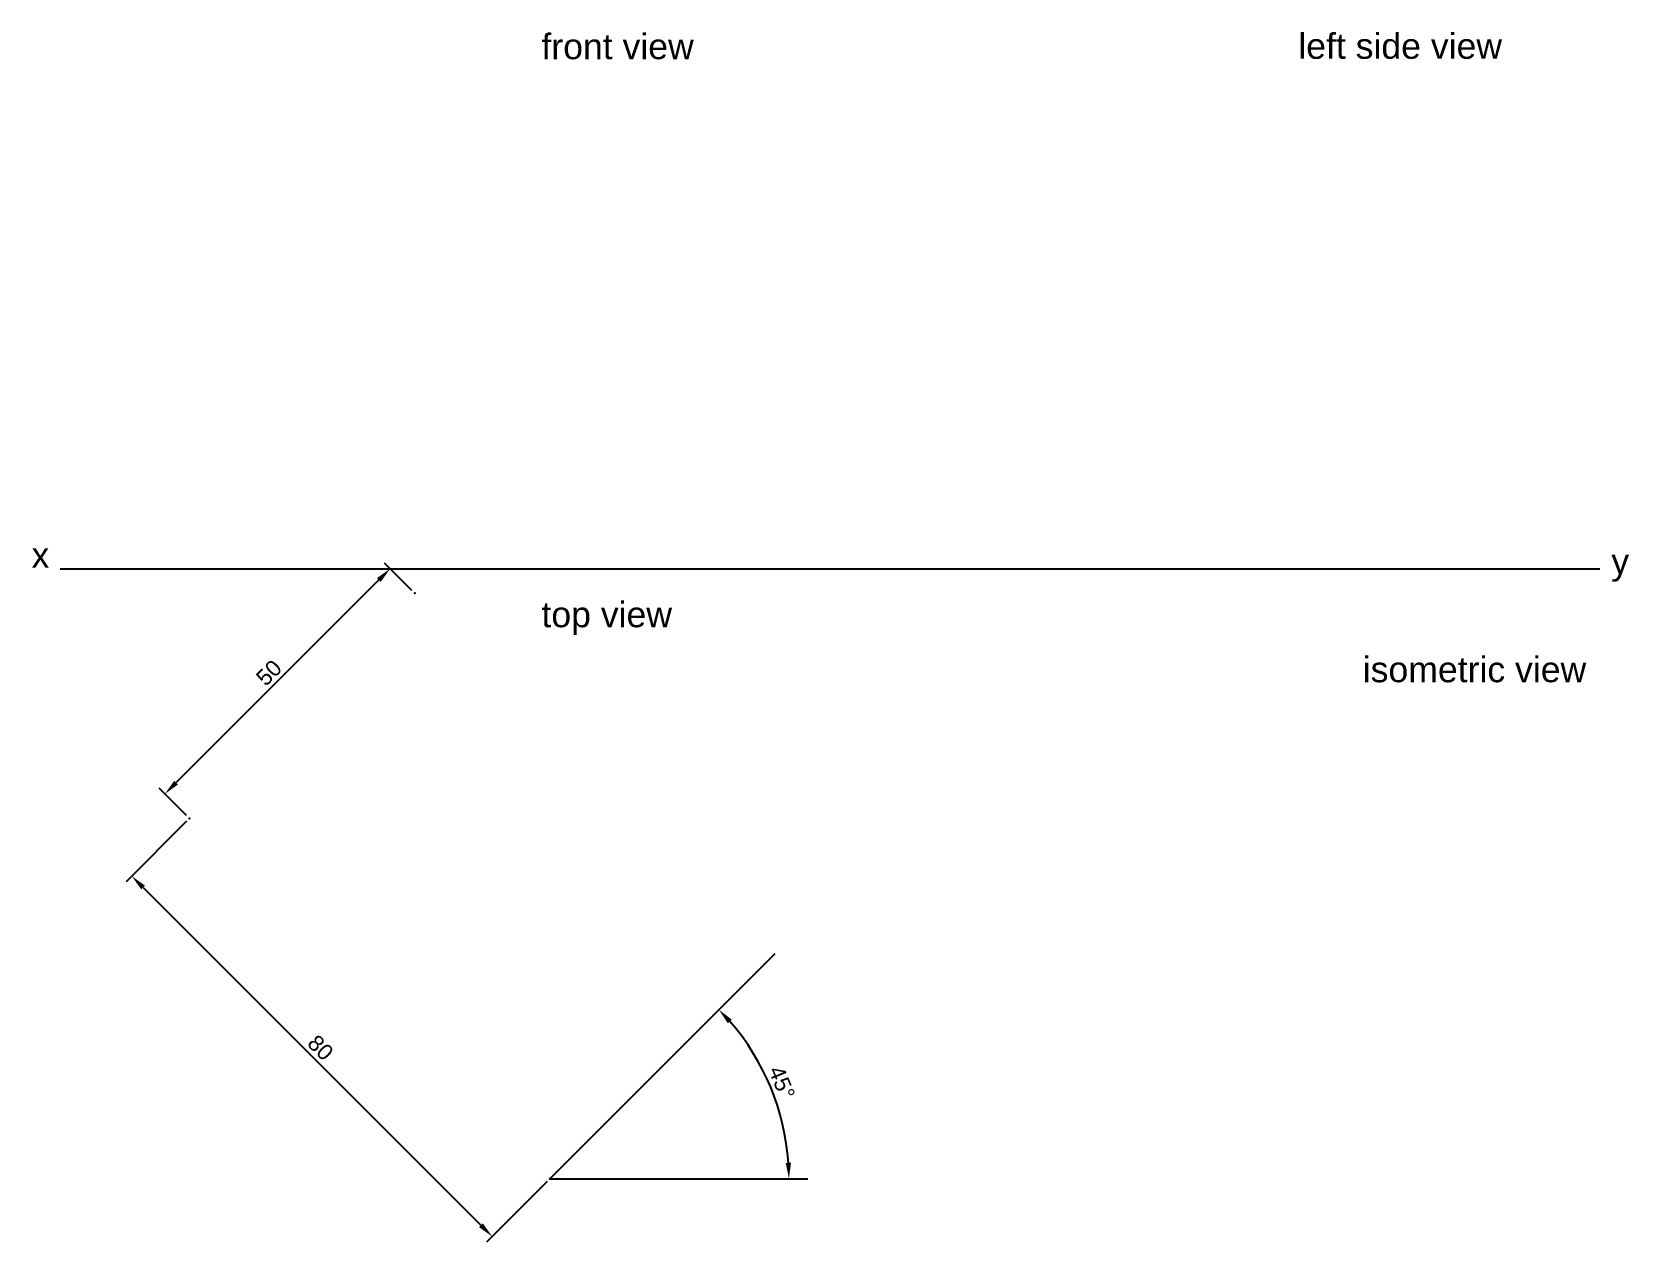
# Paper-space layout 'Layout1' of a CAD drawing. Header units: millimetres. Extents: x 5 to 256, y 0 to 190.
import ezdxf

# ---------------------------------------------------------------- set-up
doc = ezdxf.new("R2010")
doc.units = ezdxf.units.MM
doc.styles.get("Standard").update_dxf_attribs({"font": 'arial.ttf'})
doc.dimstyles.new('ISO-25', dxfattribs={"dimtxt": 2.5, "dimasz": 2.5, "dimexe": 1.25, "dimexo": 0.625, "dimtad": 1, "dimtxsty": 'Standard', "dimcen": 2.5, "dimadec": 0, "dimazin": 0, "dimtfac": 1, "dimtmove": 0, "dimatfit": 3, "dimfxl": 1, "dimarcsym": 0})

# ---------------------------------------------------------------- blocks, each defined once
blk = doc.blocks.new('*D10')
at = {"color": 0, "lineweight": -2, "transparency": 16777216}
blk.add_arc((86.79061304970776, 9.790986421702087), 37.53128691521515, 3.817240372040963, 41.18275962795848, dxfattribs=at)
at = {"color": 0, "transparency": 16777216}
for points in [[(114.7328732041662, 34.21929960755637), (115.3414274269371, 34.78860286803548), (113.3292405341143, 36.32961390610865)], [(124.6550716069477, 12.30347677353627), (123.8222005932703, 12.27572215193165), (124.3218999649229, 9.790986421701746)]]:
    blk.add_solid(points, dxfattribs=at)
at = {"layer": 'Defpoints', "color": 0, "transparency": 16777216}
for p in [(122.1459521090357, 45.14632548102997), (123.0430523749791, 19.50479826256658), (86.79061304970776, 9.790986421702087), (86.79061304970776, 9.790986421702087), (127.2954981876984, 9.790986421701746)]:
    blk.add_point(p, dxfattribs=at)
at = {"color": 0, "transparency": 16777216, "insert": (123.2169688679295, 24.8792770294374), "char_height": 2.5, "attachment_point": 5, "rotation": 292.4999999999997}
blk.add_mtext('45°', dxfattribs=at)
blk = doc.blocks.new('*D11')
at = {"color": 0, "lineweight": -2, "transparency": 16777216}
for p, q in [((29.78012881654192, 65.91758717838476), (20.28377326773913, 56.42123162958197)), ((22.93542369718868, 55.53734815309879), (75.96843228618019, 2.504339564107262)), ((86.34867131146616, 9.349044683460491), (76.85231576266338, -0.1473108653422912))]:
    blk.add_line(p, q, dxfattribs=at)
at = {"color": 0, "transparency": 16777216}
for points in [[(23.23005152268308, 55.83197597859318), (22.64079587169429, 55.2427203276044), (21.16765674422231, 57.30511510606516)], [(76.26306011167459, 2.798967389601657), (75.6738044606858, 2.209711738612874), (77.73619923914657, 0.7365726111408932)]]:
    blk.add_solid(points, dxfattribs=at)
at = {"layer": 'Defpoints', "color": 0, "transparency": 16777216}
for p in [(30.22207055478351, 66.35952891662636), (86.79061304970776, 9.79098642170208), (77.73619923914657, 0.7365726111408932)]:
    blk.add_point(p, dxfattribs=at)
at = {"color": 0, "transparency": 16777216, "insert": (50.79644378469775, 30.36535965161634), "char_height": 2.5, "attachment_point": 5, "rotation": 315}
blk.add_mtext('80', dxfattribs=at)
blk = doc.blocks.new('*D14')
at = {"color": 0, "lineweight": -2, "transparency": 16777216}
for p, q in [((65.13546787586982, 102.156809714194), (60.84014331034275, 106.4521342797213)), ((59.95625983385949, 103.8004838502718), (28.13645468046444, 71.98067869687836)), ((29.78012881654192, 66.80147065486796), (25.48480425101485, 71.09679522039524))]:
    blk.add_line(p, q, dxfattribs=at)
at = {"color": 0, "transparency": 16777216}
for points in [[(59.6616320083651, 104.0951116757662), (60.25088765935388, 103.5058560247774), (61.72402678682592, 105.5682508032381)], [(27.84182685497004, 72.27530652237276), (28.43108250595882, 71.68605087138396), (26.36868772749802, 70.21291174391203)]]:
    blk.add_solid(points, dxfattribs=at)
at = {"layer": 'Defpoints', "color": 0, "transparency": 16777216}
for p in [(65.5774096141114, 101.7148679759524), (26.36868772749802, 70.21291174391203), (30.2220705547835, 66.35952891662635)]:
    blk.add_point(p, dxfattribs=at)
at = {"color": 0, "transparency": 16777216, "insert": (42.70184146414871, 89.23509706658841), "char_height": 2.5, "attachment_point": 5, "rotation": 44.99999999999852}
blk.add_mtext('50', dxfattribs=at)

psp = doc.layouts.get("Layout1")

# ---------------------------------------------------------------- linework, layer by layer
for p, q in [((9.919576110119465, 105.5612332099804), (251.6343980797961, 105.5612332099804)), ((86.79061304970776, 9.790986421702087), (122.1459521090357, 45.14632548102998)), ((86.79061304970776, 9.790986421702087), (127.2954981876984, 9.790986421701746))]:
    psp.add_line(p, q)
for p in [(65.57740961411139, 101.7148679759524), (65.57740961411139, 101.7148679759524), (30.22207055478351, 66.35952891662635), (86.79061304970776, 9.790986421702087)]:
    psp.add_point(p)

# ---------------------------------------------------------------- texts
for s, p in [('front view', (85.47841384126866, 185.5665485190232)), ('left side view', (204.2849515809097, 185.6320328300737)), ('x', (5.434552921123327, 105.7126821259758)), ('y', (253.4218477005137, 104.7179836046598)), ('top view', (85.47841384126865, 96.3822567712781))]:
    psp.add_text(s, height=4).set_placement(p)
at = {"insert": (214.404120583564, 91.74993997194521), "char_height": 4, "width": 40.48929260773899, "attachment_point": 1}
psp.add_mtext('isometric view', dxfattribs=at)

# ---------------------------------------------------------------- dimensions: what is measured, and where the dimension line sits
for p1, p2, distance, picture, middle in [((65.57740961411139, 101.7148679759524), (30.22207055478351, 66.35952891662635), -5.449506255362861, '*D14', (42.70184146414871, 89.23509706658841)), ((30.22207055478351, 66.35952891662635), (86.79061304970776, 9.790986421702087), -12.804874810233883, '*D11', (50.79644378469775, 30.36535965161634))]:
    dim = psp.add_aligned_dim(p1=p1, p2=p2, distance=distance, dimstyle='ISO-25')
    dim.commit()
    dim.dimension.update_dxf_attribs({"geometry": picture, "text_midpoint": middle})
dim = psp.add_angular_dim_2l(base=(123.0430523749791, 19.50479826256658), line1=((86.79061304970776, 9.790986421702087), (127.2954981876984, 9.790986421701746)), line2=((86.79061304970776, 9.790986421702087), (122.1459521090357, 45.14632548102998)), dimstyle='ISO-25')
dim.commit()
dim.dimension.update_dxf_attribs({"geometry": '*D10', "text_midpoint": (123.2169688679295, 24.87927702943742)})

doc.saveas('drawing.dxf')
